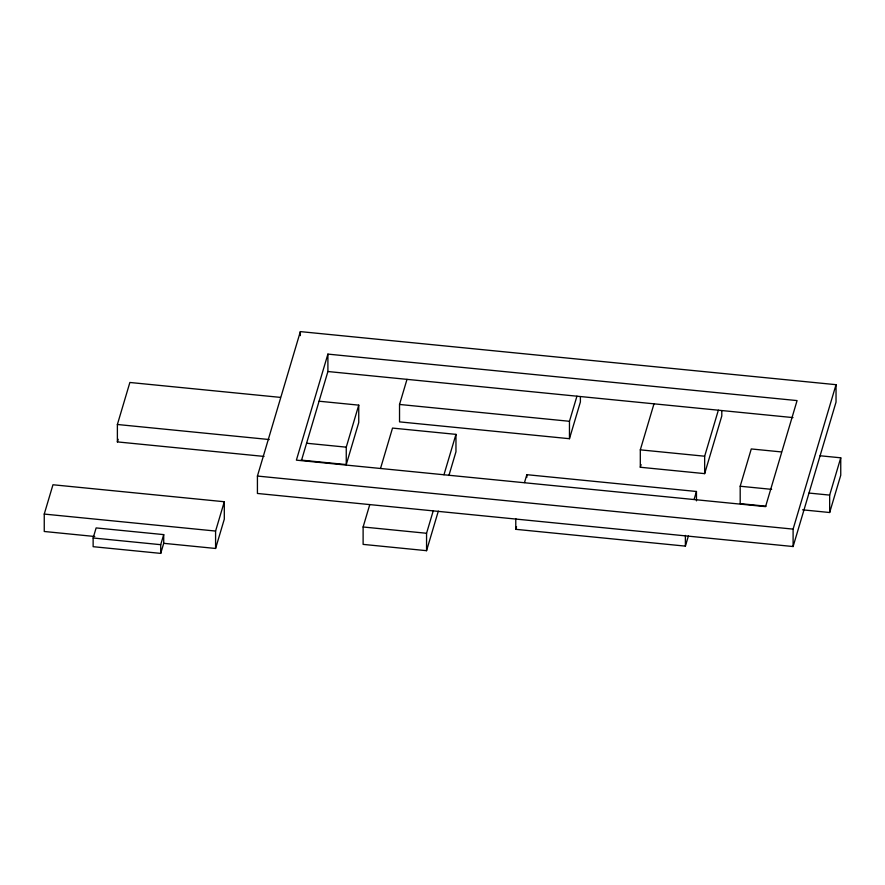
<?xml version="1.0" encoding="UTF-8"?>
<svg xmlns="http://www.w3.org/2000/svg" width="885" height="885" viewBox="0 0 885 885"><rect width="100%" height="100%" fill="white"/><g stroke="black" fill="none" stroke-linecap="round" stroke-linejoin="round"><path stroke-width="1.33" d="M94.761 536.498L44.25 531.487L44.25 514.074L52.967 484.759L224.303 501.74L224.303 519.141L215.586 548.468L163.714 543.324L160.716 553.39L93.135 546.687L93.135 537.991L96.133 527.925L163.714 534.617L163.714 543.324M264.029 456.428L117.384 441.903L117.384 424.49L129.874 382.475L280.346 397.376M117.384 441.903L118.17 439.281M160.716 553.39L160.716 544.684L163.714 534.617M215.586 548.468L215.586 531.055L224.303 501.74M257.424 476.053L300.358 331.609L836.037 384.687L836.037 402.1L793.104 546.532L257.424 493.465L257.424 476.053L793.104 529.119L836.037 384.687M327.904 354.111L296.387 460.145L765.558 506.629L797.075 400.595L327.904 354.111L327.904 371.523L301.486 460.399M301.022 460.1L346.256 464.581L346.256 447.168L358.746 405.142L319.076 401.215M346.256 464.581L358.746 422.554L358.746 405.142M438.318 511.121L426.559 550.68L363.115 544.386L363.115 526.984L369.775 504.594M380.517 468.464L392.52 428.086L455.963 434.369L455.963 451.781L448.905 475.51M580.394 396.602L580.394 401.967L569.464 438.706L399.533 421.868L399.533 404.456L407 379.355M426.559 550.68L426.559 533.268L433.219 510.877M443.96 474.747L455.963 434.369M524.495 482.568L526.841 474.681L696.462 491.485L696.462 500.855M688.442 535.856L685.388 546.122L515.778 529.318L516.541 526.752M569.464 438.706L569.464 421.293L576.931 396.192M721.795 410.618L721.795 415.972L704.659 473.63L640.309 467.258L640.309 449.845L653.993 403.826M640.309 467.258L641.094 464.636M704.659 473.63L704.659 456.217L718.343 410.197M694.117 499.372L696.462 491.485M765.956 506.198L740.192 503.642L740.192 486.241L751.276 448.949L781.366 451.925M802.551 509.826L829.665 512.515L829.665 495.102L840.75 457.81L820.085 455.764M829.665 512.515L840.75 475.223L840.75 457.81M327.904 371.523L793.004 417.598M399.533 404.456L569.464 421.293M640.309 449.845L704.659 456.217M117.384 424.49L269.228 439.535M306.586 443.241L346.256 447.168M740.192 486.241L771.643 489.35M809.001 493.056L829.665 495.102M363.115 526.984L426.559 533.268M44.25 514.074L215.586 531.055M93.135 537.991L160.716 544.684M793.104 529.119L793.104 546.532M685.388 535.414L685.388 546.122M526.841 474.681L526.841 477.358M515.778 518.61L515.778 529.318M300.358 331.609L300.358 335.625"/></g></svg>
